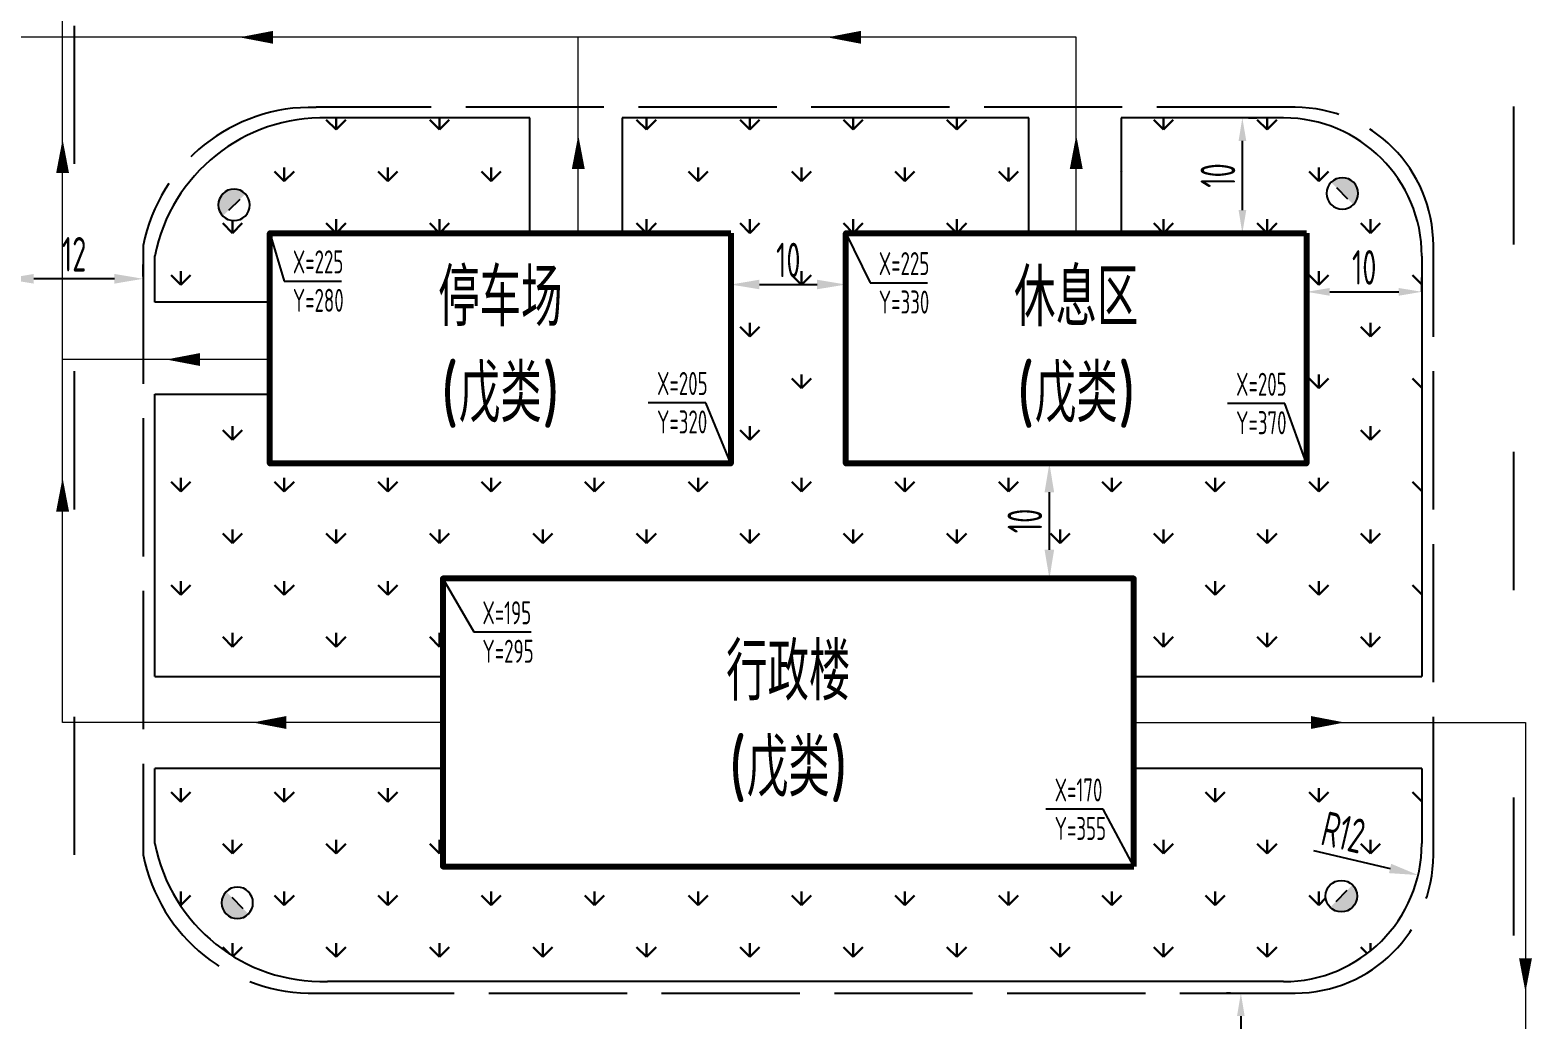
# Model space of a CAD drawing. Header units: millimetres. Extents: x 726 to 1568, y 625 to 1220.
# Drawn here: x 1152.1 to 1282.5, y 1011.6 to 1097.6 of the extents above; entities that cross this region are included whole.
import ezdxf

# ---------------------------------------------------------------- set-up
doc = ezdxf.new("R2010")
doc.units = ezdxf.units.MM
doc.linetypes.add('ACAD_ISO02W100', pattern=[15, 12, -3])
doc.linetypes.add('ACAD_ISO03W100', pattern=[30, 12, -18])
for name, color, linetype, lineweight in [('2-文本', 7, 'Continuous', 25), ('图框与标题栏', 7, 'Continuous', 25), ('坐标标注', 7, 'Continuous', 25), ('建筑外围', 7, 'Continuous', 20), ('建筑设施', 134, 'Continuous', 80), ('消防设施', 10, 'Continuous', 25), ('绿化', 82, 'Continuous', 30), ('路中心线', 40, 'ACAD_ISO03W100', 25), ('逃生路线', 2, 'Continuous', 20), ('道路线', 7, 'ACAD_ISO02W100', 25)]:
    doc.layers.add(name, color=color, linetype=linetype, lineweight=lineweight)
doc.layers.add('文字', color=7, linetype='Continuous')
doc.styles.add('3-gbcbig', font='gbenor.shx', dxfattribs={"width": 0.7, "height": 3, "bigfont": 'gbcbig.shx'})
doc.styles.add('文字说明5', font='gbenor.shx', dxfattribs={"height": 5, "bigfont": 'gbcbig.shx'})
doc.dimstyles.new('gbcbig', dxfattribs={"dimtxt": 3, "dimasz": 2.5, "dimexe": 1.25, "dimexo": 0.625, "dimtad": 1, "dimdec": 0, "dimtxsty": '3-gbcbig', "dimcen": 2.5, "dimclrt": 256, "dimadec": 0, "dimazin": 0, "dimtfac": 1, "dimtdec": 0, "dimtmove": 0, "dimatfit": 3, "dimfxl": 0, "dimarcsym": 0})

# ---------------------------------------------------------------- blocks, each defined once
blk = doc.blocks.new('*D29')
at = {"layer": 'Defpoints', "color": 0, "lineweight": 25, "transparency": 16777216}
for p in [(1212.91, 1075.15), (1222.91, 1075.49), (1222.91, 1075.15)]:
    blk.add_point(p, dxfattribs=at)
at = {"layer": '图框与标题栏', "color": 0, "lineweight": -2, "transparency": 16777216}
for p, q in [((1212.91, 1075.77), (1212.91, 1076.74)), ((1222.91, 1075.77), (1222.91, 1076.74)), ((1215.41, 1075.49), (1220.41, 1075.49))]:
    blk.add_line(p, q, dxfattribs=at)
at = {"layer": '图框与标题栏', "color": 0, "lineweight": 25, "transparency": 16777216}
for points in [[(1215.41, 1075.91), (1215.41, 1075.08), (1212.91, 1075.49)], [(1220.41, 1075.91), (1220.41, 1075.08), (1222.91, 1075.49)]]:
    blk.add_solid(points, dxfattribs=at)
at = {"layer": '图框与标题栏', "transparency": 16777216, "insert": (1217.91, 1077.62), "char_height": 3, "attachment_point": 5, "style": '3-gbcbig'}
blk.add_mtext('10', dxfattribs=at)
blk = doc.blocks.new('*D30')
at = {"layer": 'Defpoints', "color": 0, "lineweight": 25, "transparency": 16777216}
for p in [(1238.24, 1059.96), (1240.58, 1059.96), (1238.24, 1049.96)]:
    blk.add_point(p, dxfattribs=at)
at = {"layer": '图框与标题栏', "color": 0, "lineweight": -2, "transparency": 16777216}
for p, q in [((1238.87, 1059.96), (1241.83, 1059.96)), ((1240.58, 1052.46), (1240.58, 1057.46)), ((1238.87, 1049.96), (1241.83, 1049.96))]:
    blk.add_line(p, q, dxfattribs=at)
at = {"layer": '图框与标题栏', "color": 0, "lineweight": 25, "transparency": 16777216}
for points in [[(1240.16, 1057.46), (1240.99, 1057.46), (1240.58, 1059.96)], [(1240.16, 1052.46), (1240.99, 1052.46), (1240.58, 1049.96)]]:
    blk.add_solid(points, dxfattribs=at)
at = {"layer": '图框与标题栏', "transparency": 16777216, "insert": (1238.45, 1054.96), "char_height": 3, "attachment_point": 5, "rotation": 90, "style": '3-gbcbig'}
blk.add_mtext('10', dxfattribs=at)
blk = doc.blocks.new('*D31')
at = {"layer": 'Defpoints', "color": 0, "lineweight": 25, "transparency": 16777216}
for p in [(1149.91, 1075.99), (1149.91, 1075.57), (1161.91, 1075.57)]:
    blk.add_point(p, dxfattribs=at)
at = {"layer": '图框与标题栏', "color": 0, "lineweight": -2, "transparency": 16777216}
for p, q in [((1149.91, 1076.19), (1149.91, 1077.24)), ((1161.91, 1076.19), (1161.91, 1077.24)), ((1159.41, 1075.99), (1152.41, 1075.99))]:
    blk.add_line(p, q, dxfattribs=at)
at = {"layer": '图框与标题栏', "color": 0, "lineweight": 25, "transparency": 16777216}
for points in [[(1152.41, 1076.41), (1152.41, 1075.57), (1149.91, 1075.99)], [(1159.41, 1076.41), (1159.41, 1075.57), (1161.91, 1075.99)]]:
    blk.add_solid(points, dxfattribs=at)
at = {"layer": '图框与标题栏', "transparency": 16777216, "insert": (1155.91, 1078.12), "char_height": 3, "attachment_point": 5, "style": '3-gbcbig'}
blk.add_mtext('12', dxfattribs=at)
blk = doc.blocks.new('firemark')
at = {"layer": '消防设施'}
blk.add_hatch(color=256, dxfattribs=at).paths.add_polyline_path([(1443.56, 942.55, 0.199962), (1443.97, 941.57), (1444.93, 942.55), (1445.9, 943.52, 0.666719)])
blk.add_line((1444.45, 942.06), (1445.41, 943.03), dxfattribs=at)
blk.add_circle((1444.93, 942.55), 1.37, dxfattribs=at)
blk = doc.blocks.new('arrow2')
at = {"layer": '逃生路线'}
blk.add_lwpolyline([(1413.29, 1013.06, 1.12, 0, 0), (1410.36, 1013.06, 0, 0, 0)], format="xyseb", dxfattribs=at)
blk = doc.blocks.new('*D52')
at = {"layer": 'Defpoints', "color": 0, "lineweight": 25, "transparency": 16777216}
for p in [(1260.91, 1026.96), (1272.59, 1024.21)]:
    blk.add_point(p, dxfattribs=at)
at = {"layer": '图框与标题栏', "color": 0, "lineweight": -2, "transparency": 16777216}
blk.add_line((1263.51, 1026.35), (1270.16, 1024.79), dxfattribs=at)
at = {"layer": '图框与标题栏', "color": 0, "lineweight": 25, "transparency": 16777216}
blk.add_solid([(1270.25, 1025.19), (1270.06, 1024.38), (1272.59, 1024.21)], dxfattribs=at)
at = {"layer": '图框与标题栏', "transparency": 16777216, "insert": (1266.1, 1027.92), "char_height": 3, "attachment_point": 5, "rotation": 346.7687, "style": '3-gbcbig'}
blk.add_mtext('R12', dxfattribs=at)
blk = doc.blocks.new('*U90')
at = {"color": 0, "lineweight": 25}
blk.add_line((0, 0), (4.99, 0), dxfattribs=at)
at = {"lineweight": 25, "char_height": 2, "style": '3-gbcbig'}
for s, insert, attachment_point in [(' X=225', (0, 0.67), 7), (' Y=280', (0, -0.67), 1)]:
    blk.add_mtext(s, dxfattribs=dict(at, insert=insert, attachment_point=attachment_point))
blk = doc.blocks.new('*U91')
at = {"color": 0, "lineweight": 25}
blk.add_line((0, 0), (-4.99, 0), dxfattribs=at)
at = {"lineweight": 25, "char_height": 2, "style": '3-gbcbig'}
for s, insert, attachment_point in [(' X=205', (-4.99, 0.67), 7), (' Y=320', (-4.99, -0.67), 1)]:
    blk.add_mtext(s, dxfattribs=dict(at, insert=insert, attachment_point=attachment_point))
blk = doc.blocks.new('*U92')
at = {"color": 0, "lineweight": 25}
blk.add_line((0, 0), (4.99, 0), dxfattribs=at)
at = {"lineweight": 25, "char_height": 2, "style": '3-gbcbig'}
for s, insert, attachment_point in [(' X=225', (0, 0.67), 7), (' Y=330', (0, -0.67), 1)]:
    blk.add_mtext(s, dxfattribs=dict(at, insert=insert, attachment_point=attachment_point))
blk = doc.blocks.new('*U93')
at = {"color": 0, "lineweight": 25}
blk.add_line((0, 0), (-4.99, 0), dxfattribs=at)
at = {"lineweight": 25, "char_height": 2, "style": '3-gbcbig'}
for s, insert, attachment_point in [(' X=205', (-4.99, 0.67), 7), (' Y=370', (-4.99, -0.67), 1)]:
    blk.add_mtext(s, dxfattribs=dict(at, insert=insert, attachment_point=attachment_point))
blk = doc.blocks.new('*U94')
at = {"color": 0, "lineweight": 25}
blk.add_line((0, 0), (5, 0), dxfattribs=at)
at = {"lineweight": 25, "char_height": 2, "style": '3-gbcbig'}
for s, insert, attachment_point in [(' X=195', (0, 0.67), 7), (' Y=295', (0, -0.67), 1)]:
    blk.add_mtext(s, dxfattribs=dict(at, insert=insert, attachment_point=attachment_point))
blk = doc.blocks.new('*U95')
at = {"color": 0, "lineweight": 25}
blk.add_line((0, 0), (-4.96, 0), dxfattribs=at)
at = {"lineweight": 25, "char_height": 2, "style": '3-gbcbig'}
for s, insert, attachment_point in [(' X=170', (-4.96, 0.67), 7), (' Y=355', (-4.96, -0.67), 1)]:
    blk.add_mtext(s, dxfattribs=dict(at, insert=insert, attachment_point=attachment_point))
blk = doc.blocks.new('*D323')
at = {"layer": '2-文本', "color": 0, "lineweight": -2, "transparency": 16777216}
for p, q in [((1256.3, 1013.96), (1255.95, 1013.96)), ((1257.2, 1011.96), (1257.2, 1003.96)), ((1256.3, 1001.96), (1255.95, 1001.96))]:
    blk.add_line(p, q, dxfattribs=at)
at = {"layer": '2-文本', "color": 0, "lineweight": 25, "transparency": 16777216}
for points in [[(1256.87, 1011.96), (1257.53, 1011.96), (1257.2, 1013.96)], [(1256.87, 1003.96), (1257.53, 1003.96), (1257.2, 1001.96)]]:
    blk.add_solid(points, dxfattribs=at)
at = {"layer": 'Defpoints', "color": 0, "lineweight": 25, "transparency": 16777216}
for p in [(1257.8, 1013.96), (1257.2, 1001.96), (1257.8, 1001.96)]:
    blk.add_point(p, dxfattribs=at)
at = {"layer": '2-文本', "lineweight": 25, "transparency": 16777216, "insert": (1255.07, 1007.96), "char_height": 3, "attachment_point": 5, "rotation": 90, "style": '3-gbcbig', "bg_fill": 3, "box_fill_scale": 1.1, "bg_fill_color": 256, "bg_fill_true_color": 13158600, "bg_fill_transparency": 0}
blk.add_mtext('12', dxfattribs=at)
blk = doc.blocks.new('_None')
blk = doc.blocks.new('*D325')
at = {"layer": '2-文本', "color": 0, "lineweight": -2, "transparency": 16777216}
for p, q in [((1257.86, 1089.96), (1258.58, 1089.96)), ((1257.33, 1081.96), (1257.33, 1087.96)), ((1257.86, 1079.96), (1258.58, 1079.96))]:
    blk.add_line(p, q, dxfattribs=at)
at = {"layer": '2-文本', "color": 0, "lineweight": 25, "transparency": 16777216}
for points in [[(1257, 1087.96), (1257.67, 1087.96), (1257.33, 1089.96)], [(1257, 1081.96), (1257.67, 1081.96), (1257.33, 1079.96)]]:
    blk.add_solid(points, dxfattribs=at)
at = {"layer": 'Defpoints', "color": 0, "lineweight": 25, "transparency": 16777216}
for p in [(1256.36, 1089.96), (1257.33, 1089.96), (1256.36, 1079.96)]:
    blk.add_point(p, dxfattribs=at)
at = {"layer": '2-文本', "lineweight": 25, "transparency": 16777216, "insert": (1255.21, 1084.96), "char_height": 3, "attachment_point": 5, "rotation": 90, "style": '3-gbcbig', "bg_fill": 3, "box_fill_scale": 1.1, "bg_fill_color": 256, "bg_fill_true_color": 13158600, "bg_fill_transparency": 0}
blk.add_mtext('10', dxfattribs=at)
blk = doc.blocks.new('*D326')
at = {"layer": '2-文本', "color": 0, "lineweight": -2, "transparency": 16777216}
for p, q in [((1262.91, 1074.86), (1262.91, 1076.11)), ((1272.91, 1074.86), (1272.91, 1076.11)), ((1264.91, 1074.86), (1270.91, 1074.86))]:
    blk.add_line(p, q, dxfattribs=at)
at = {"layer": '2-文本', "color": 0, "lineweight": 25, "transparency": 16777216}
for points in [[(1264.91, 1075.19), (1264.91, 1074.52), (1262.91, 1074.86)], [(1270.91, 1075.19), (1270.91, 1074.52), (1272.91, 1074.86)]]:
    blk.add_solid(points, dxfattribs=at)
at = {"layer": 'Defpoints', "color": 0, "lineweight": 25, "transparency": 16777216}
for p in [(1272.91, 1074.86), (1262.91, 1073.36), (1272.91, 1073.36)]:
    blk.add_point(p, dxfattribs=at)
at = {"layer": '2-文本', "lineweight": 25, "transparency": 16777216, "insert": (1267.91, 1076.98), "char_height": 3, "attachment_point": 5, "style": '3-gbcbig', "bg_fill": 3, "box_fill_scale": 1.1, "bg_fill_color": 256, "bg_fill_true_color": 13158600, "bg_fill_transparency": 0}
blk.add_mtext('10', dxfattribs=at)

msp = doc.modelspace()

# ---------------------------------------------------------------- hatches: boundary and pattern name
at = {"layer": '消防设施'}
msp.add_hatch(color=256, dxfattribs=at).paths.add_polyline_path([(1267.29, 1022.38, 0.199962), (1266.89, 1023.36), (1265.92, 1022.38), (1264.95, 1021.41, 0.666719)])
at = {"layer": '绿化'}
h = msp.add_hatch(dxfattribs=at)
h.set_pattern_fill('GRASS', color=256, scale=0.25)
h.set_pattern_definition([(90, (927.197, 1079.961), (-4.49013, 4.49013), [1.19063, -7.78963]), (45, (927.197, 1079.961), (-4.49013, 4.49013), [1.19063, -5.15937]), (135, (927.197, 1079.961), (-4.49013, -4.49013), [1.19063, -5.15937])])
h.paths.add_polyline_path([(1162.91, 1065.96), (1172.91, 1065.96), (1172.91, 1059.96), (1212.91, 1059.96), (1212.91, 1079.96), (1203.48, 1079.96), (1203.48, 1089.96), (1238.8, 1089.96), (1238.8, 1079.96), (1222.91, 1079.96), (1222.91, 1059.96), (1262.91, 1059.96), (1262.91, 1079.96), (1246.8, 1079.96), (1246.8, 1089.96), (1260.91, 1089.96, -0.414214), (1272.91, 1077.96), (1272.91, 1063.96), (1272.91, 1060.28), (1272.91, 1041.46), (1247.91, 1041.46), (1247.91, 1049.96), (1187.91, 1049.96), (1187.91, 1041.46), (1162.91, 1041.46)])
h.paths.add_polyline_path([(1267.38, 1083.4, 1), (1264.64, 1083.4, 1)], flags=16)
h.paths.add_polyline_path([(1177.91, 1089.96), (1195.48, 1089.96), (1195.48, 1079.96), (1172.91, 1079.96), (1172.91, 1073.96), (1162.91, 1073.96), (1162.91, 1077.96, -0.365938)])
h.paths.add_polyline_path([(1168.43, 1082.41, 1), (1171.17, 1082.41, 1)], flags=16)
h.paths.add_polyline_path([(1162.91, 1033.46), (1187.91, 1033.46), (1187.91, 1024.96), (1247.91, 1024.96), (1247.91, 1033.46), (1272.91, 1033.46), (1272.91, 1026.96, -0.414214), (1260.91, 1014.96), (1258.16, 1014.96), (1178.75, 1014.96), (1177.91, 1014.96, -0.365938), (1162.91, 1026.96)])
h.paths.add_polyline_path([(1168.7, 1021.8, 1), (1171.45, 1021.8, 1)], flags=16)
h.paths.add_polyline_path([(1264.55, 1022.38, 1), (1267.29, 1022.38, 1)], flags=16)
h.paths.add_polyline_path([(1219.45, 1075.49), (1216.37, 1075.49), (1216.37, 1079.25), (1219.45, 1079.25)], flags=24)
h.paths.add_polyline_path([(1240.58, 1053.42), (1240.58, 1056.5), (1244.33, 1056.5), (1244.33, 1053.42)], flags=24)

# ---------------------------------------------------------------- linework, layer by layer
at = {"layer": '图框与标题栏'}
for p, q in [((1195.48, 1089.96), (1177.82, 1089.96)), ((1195.48, 1079.96), (1195.48, 1089.96)), ((1238.8, 1089.96), (1203.48, 1089.96)), ((1203.48, 1089.96), (1203.48, 1079.96)), ((1238.8, 1079.96), (1238.8, 1089.96)), ((1260.91, 1089.96), (1246.8, 1089.96)), ((1246.8, 1089.96), (1246.8, 1079.96)), ((1162.91, 1073.96), (1162.91, 1077.97)), ((1272.91, 1077.96), (1272.91, 1063.96)), ((1172.91, 1073.96), (1162.91, 1073.96)), ((1162.91, 1041.46), (1162.91, 1065.96)), ((1162.91, 1065.96), (1172.91, 1065.96)), ((1272.91, 1065.1), (1272.91, 1060.28)), ((1272.91, 1060.28), (1272.91, 1041.46)), ((1162.91, 1041.46), (1187.91, 1041.46)), ((1247.91, 1041.46), (1272.91, 1041.46)), ((1162.91, 1026.96), (1162.91, 1033.46)), ((1187.91, 1033.46), (1162.91, 1033.46)), ((1272.91, 1033.46), (1247.91, 1033.46)), ((1272.91, 1033.46), (1272.91, 1026.96)), ((1178.75, 1014.96), (1177.91, 1014.96)), ((1258.16, 1014.96), (1178.75, 1014.96)), ((1260.91, 1014.96), (1258.16, 1014.96))]:
    msp.add_line(p, q, dxfattribs=at)
for centre, radius, start, end in [((1177.51, 1075.09), 14.88, 88.4608, 168.8588), ((1260.91, 1077.96), 12, 0, 90), ((1177.51, 1029.84), 14.88, 191.1412, 271.5392), ((1260.91, 1026.96), 12, 270, 0)]:
    msp.add_arc(centre, radius, start, end, dxfattribs=at)
at = {"layer": '建筑设施'}
for points in [[(1212.91, 1079.96), (1212.91, 1059.96), (1172.91, 1059.96), (1172.91, 1079.96)], [(1262.91, 1079.96), (1262.91, 1059.96), (1222.91, 1059.96), (1222.91, 1079.96)], [(1247.91, 1024.96), (1247.91, 1049.96), (1187.91, 1049.96), (1187.91, 1024.96)]]:
    msp.add_lwpolyline(points, close=True, dxfattribs=at)
at = {"layer": '消防设施'}
msp.add_line((1266.4, 1022.87), (1265.44, 1021.89), dxfattribs=at)
msp.add_circle((1265.92, 1022.38), 1.37, dxfattribs=at)
at = {"layer": '路中心线'}
for p, q in [((1155.91, 1097.96), (1155.91, 868.96)), ((1280.91, 868.96), (1280.91, 1097.96))]:
    msp.add_line(p, q, dxfattribs=at)
at = {"layer": '逃生路线'}
for p, q in [((1154.91, 1037.46), (1154.91, 1113.41)), ((1154.91, 1096.96), (1060.91, 1096.96)), ((1199.68, 1096.96), (1154.91, 1096.96)), ((1199.68, 1079.96), (1199.68, 1096.96)), ((1242.91, 1096.96), (1199.68, 1096.96)), ((1242.91, 1079.96), (1242.91, 1096.96)), ((1172.91, 1068.97), (1154.91, 1068.97)), ((1187.91, 1037.46), (1154.91, 1037.46)), ((1247.91, 1037.46), (1281.91, 1037.46)), ((1281.91, 1037.46), (1281.91, 1006.96))]:
    msp.add_line(p, q, dxfattribs=at)
at = {"layer": '道路线'}
for p, q in [((1261.91, 1090.88), (1176.91, 1090.88)), ((1161.91, 1078.88), (1161.91, 1025.96)), ((1273.91, 1025.96), (1273.91, 1078.88)), ((1176.91, 1013.96), (1261.91, 1013.96))]:
    msp.add_line(p, q, dxfattribs=at)
for centre, radius, start, end in [((1176.51, 1076), 14.88, 88.4608, 168.8588), ((1261.91, 1078.88), 12, 0, 90), ((1176.51, 1028.84), 14.88, 191.1412, 271.5392), ((1261.91, 1025.96), 12, 270, 0)]:
    msp.add_arc(centre, radius, start, end, dxfattribs=at)

# ---------------------------------------------------------------- block references
at = {"layer": '坐标标注', "lineweight": 25}
for name, p in [('*U90', (1174.14, 1075.79)), ('*U92', (1225.01, 1075.64)), ('*U91', (1210.75, 1065.23)), ('*U93', (1261.02, 1065.16)), ('*U94', (1190.6, 1045.32)), ('*U95', (1245.24, 1029.93))]:
    msp.add_blockref(name, p, dxfattribs=at)
at = {"layer": '建筑外围', "xscale": -1}
msp.add_blockref('firemark', (2710.94, 140.85), dxfattribs=at)
for p, rotation in [((2112.35, 2527.34), 90), ((-274.86, 1964.35), 180)]:
    msp.add_blockref('firemark', p, dxfattribs=dict(at, rotation=rotation))
at = {"layer": '逃生路线', "xscale": -1}
for p, rotation in [((-240.1, 2110.02), 180), ((-189.07, 2110.02), 180), ((2212.74, 2498.82), 90), ((2255.97, 2498.82), 90), ((2167.97, 2498.46), 90), ((-246.45, 2082.04), 180), ((2167.97, 2469.07), 90), ((-238.95, 2050.52), 180), ((268.85, -396.31), 270)]:
    msp.add_blockref('arrow2', p, dxfattribs=dict(at, rotation=rotation))
msp.add_blockref('arrow2', (2676.57, 24.4), dxfattribs=at)

# ---------------------------------------------------------------- texts
at = {"layer": '文字', "char_height": 5, "attachment_point": 5, "style": '文字说明5'}
for s, width, insert in [('停车场(戊类)', 15, (1192.91, 1069.96)), ('休息区(戊类)', 15, (1242.91, 1069.96)), ('行政楼\\P(戊类)', 35.3762, (1217.91, 1037.46))]:
    msp.add_mtext_dynamic_manual_height_columns(s, width=width, gutter_width=25, heights=[0], dxfattribs=dict(at, insert=insert))

# ---------------------------------------------------------------- dimensions: what is measured, and where the dimension line sits
at = {"layer": '图框与标题栏'}
for base, p1, p2, angle, picture, middle in [((1149.91, 1075.99), (1161.91, 1075.57), (1149.91, 1075.57), 180, '*D31', (1155.91, 1078.12)), ((1222.91, 1075.49), (1212.91, 1075.15), (1222.91, 1075.15), 0, '*D29', (1217.91, 1077.62)), ((1240.58, 1059.96), (1238.24, 1049.96), (1238.24, 1059.96), 90, '*D30', (1238.45, 1054.96))]:
    dim = msp.add_linear_dim(base=base, p1=p1, p2=p2, angle=angle, dimstyle='gbcbig', dxfattribs=at)
    dim.commit()
    dim.dimension.update_dxf_attribs({"geometry": picture, "text_midpoint": middle})
dim = msp.add_radius_dim(center=(1260.91, 1026.96), mpoint=(1272.59, 1024.21), dimstyle='gbcbig', dxfattribs=at)
dim.commit()
dim.dimension.update_dxf_attribs({"geometry": '*D52', "text_midpoint": (1265.62, 1025.85), "dimtype": 164})

# ---------------------------------------------------------------- leaders
at = {"layer": '坐标标注', "lineweight": 25}
for points in [[(1172.91, 1079.96), (1174.14, 1075.79)], [(1222.91, 1079.96), (1225.01, 1075.64)], [(1212.91, 1059.96), (1210.75, 1065.23)], [(1262.91, 1059.96), (1261.02, 1065.16)], [(1187.91, 1049.96), (1190.6, 1045.32)], [(1247.91, 1024.96), (1245.24, 1029.93)]]:
    msp.add_leader(points, dimstyle='gbcbig', override={"dimasz": 2, "dimexo": 1.5, "dimldrblk": 'None', "dimtfill": 1, "dimarcsym": 1}, dxfattribs=at)

# ---------------------------------------------------------------- next in the draw order: dimensions: what is measured, and where the dimension line sits
at = {"layer": '2-文本', "lineweight": 25}
for base, p1, p2, picture, middle in [((1257.33, 1089.96), (1256.36, 1079.96), (1256.36, 1089.96), '*D325', (1255.21, 1084.96)), ((1257.2, 1001.96), (1257.8, 1013.96), (1257.8, 1001.96), '*D323', (1255.07, 1007.96))]:
    dim = msp.add_linear_dim(base=base, p1=p1, p2=p2, angle=90, dimstyle='gbcbig', override={"dimasz": 2, "dimexo": 1.5, "dimzin": 0, "dimldrblk": 'None', "dimtfill": 1, "dimarcsym": 1}, dxfattribs=at)
    dim.commit()
    dim.dimension.update_dxf_attribs({"geometry": picture, "text_midpoint": middle})
dim = msp.add_linear_dim(base=(1272.91, 1074.86), p1=(1262.91, 1073.36), p2=(1272.91, 1073.36), dimstyle='gbcbig', override={"dimasz": 2, "dimexo": 1.5, "dimzin": 0, "dimldrblk": 'None', "dimtfill": 1, "dimarcsym": 1}, dxfattribs=at)
dim.commit()
dim.dimension.update_dxf_attribs({"geometry": '*D326', "text_midpoint": (1267.91, 1076.98)})

doc.saveas('drawing.dxf')
